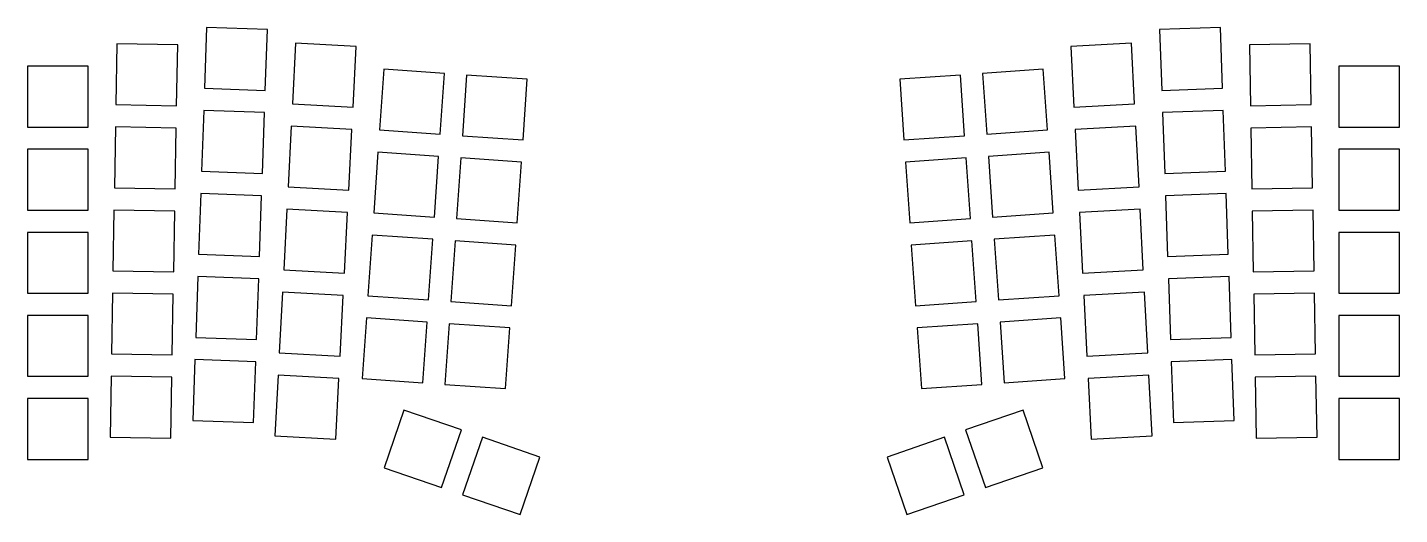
# Model space of a CAD drawing. Header units: millimetres. Extents: x 43 to 357, y -220 to -108.
import ezdxf

# ---------------------------------------------------------------- set-up
doc = ezdxf.new("R2010")
doc.units = ezdxf.units.MM

msp = doc.modelspace()

# ---------------------------------------------------------------- linework, layer by layer
for p, q in [((84.02, -108.19), (83.53, -122.08)), ((97.91, -108.68), (84.02, -108.19)), ((97.42, -122.57), (97.91, -108.68)), ((315.82, -108.19), (301.93, -108.68)), ((301.93, -108.68), (302.41, -122.57)), ((316.31, -122.08), (315.82, -108.19)), ((63.5, -111.94), (63.26, -125.84)), ((77.4, -112.18), (63.5, -111.94)), ((77.15, -126.08), (77.4, -112.18)), ((104.35, -111.79), (103.62, -125.67)), ((118.23, -112.52), (104.35, -111.79)), ((117.5, -126.4), (118.23, -112.52)), ((295.48, -111.79), (281.6, -112.52)), ((281.6, -112.52), (282.33, -126.4)), ((296.21, -125.67), (295.48, -111.79)), ((336.34, -111.94), (322.44, -112.18)), ((322.44, -112.18), (322.68, -126.08)), ((336.58, -125.84), (336.34, -111.94)), ((56.95, -117.05), (43.05, -117.05)), ((43.05, -117.05), (43.05, -130.95)), ((56.95, -130.95), (56.95, -117.05)), ((124.52, -117.75), (123.55, -131.61)), ((138.38, -118.72), (124.52, -117.75)), ((137.41, -132.58), (138.38, -118.72)), ((143.47, -119.07), (142.5, -132.94)), ((157.34, -120.04), (143.47, -119.07)), ((256.37, -119.07), (242.5, -120.04)), ((257.34, -132.94), (256.37, -119.07)), ((275.32, -117.75), (261.45, -118.72)), ((261.45, -118.72), (262.42, -132.58)), ((276.29, -131.61), (275.32, -117.75)), ((356.79, -117.05), (342.89, -117.05)), ((342.89, -117.05), (342.89, -130.95)), ((356.79, -130.95), (356.79, -117.05)), ((83.53, -122.08), (97.42, -122.57)), ((156.37, -133.91), (157.34, -120.04)), ((242.5, -120.04), (243.47, -133.91)), ((302.41, -122.57), (316.31, -122.08)), ((63.26, -125.84), (77.15, -126.08)), ((83.35, -127.18), (82.87, -141.07)), ((97.24, -127.66), (83.35, -127.18)), ((96.76, -141.56), (97.24, -127.66)), ((103.62, -125.67), (117.5, -126.4)), ((282.33, -126.4), (296.21, -125.67)), ((316.48, -127.18), (302.59, -127.66)), ((302.59, -127.66), (303.08, -141.56)), ((316.97, -141.07), (316.48, -127.18)), ((322.68, -126.08), (336.58, -125.84)), ((43.05, -130.95), (56.95, -130.95)), ((63.17, -130.94), (62.92, -144.84)), ((77.07, -131.18), (63.17, -130.94)), ((76.82, -145.08), (77.07, -131.18)), ((103.36, -130.77), (102.63, -144.65)), ((117.24, -131.49), (103.36, -130.77)), ((116.51, -145.38), (117.24, -131.49)), ((123.55, -131.61), (137.41, -132.58)), ((262.42, -132.58), (276.29, -131.61)), ((296.48, -130.77), (282.6, -131.49)), ((282.6, -131.49), (283.33, -145.38)), ((297.21, -144.65), (296.48, -130.77)), ((336.67, -130.94), (322.77, -131.18)), ((322.77, -131.18), (323.01, -145.08)), ((336.91, -144.84), (336.67, -130.94)), ((342.89, -130.95), (356.79, -130.95)), ((142.5, -132.94), (156.37, -133.91)), ((243.47, -133.91), (257.34, -132.94)), ((56.95, -136.05), (43.05, -136.05)), ((43.05, -136.05), (43.05, -149.95)), ((56.95, -149.95), (56.95, -136.05)), ((123.19, -136.7), (122.22, -150.57)), ((137.06, -137.67), (123.19, -136.7)), ((136.09, -151.54), (137.06, -137.67)), ((142.14, -138.03), (141.17, -151.89)), ((156.01, -139), (142.14, -138.03)), ((257.69, -138.03), (243.83, -139)), ((258.66, -151.89), (257.69, -138.03)), ((276.65, -136.7), (262.78, -137.67)), ((262.78, -137.67), (263.75, -151.54)), ((277.62, -150.57), (276.65, -136.7)), ((356.79, -136.05), (342.89, -136.05)), ((342.89, -136.05), (342.89, -149.95)), ((356.79, -149.95), (356.79, -136.05)), ((82.87, -141.07), (96.76, -141.56)), ((155.04, -152.86), (156.01, -139)), ((243.83, -139), (244.8, -152.86)), ((303.08, -141.56), (316.97, -141.07)), ((62.92, -144.84), (76.82, -145.08)), ((82.69, -146.17), (82.2, -160.06)), ((96.58, -146.65), (82.69, -146.17)), ((96.1, -160.54), (96.58, -146.65)), ((102.63, -144.65), (116.51, -145.38)), ((283.33, -145.38), (297.21, -144.65)), ((317.15, -146.17), (303.25, -146.65)), ((303.25, -146.65), (303.74, -160.54)), ((317.63, -160.06), (317.15, -146.17)), ((323.01, -145.08), (336.91, -144.84)), ((43.05, -149.95), (56.95, -149.95)), ((62.84, -149.94), (62.59, -163.83)), ((76.73, -150.18), (62.84, -149.94)), ((76.49, -164.08), (76.73, -150.18)), ((102.36, -149.74), (101.64, -163.62)), ((116.24, -150.47), (102.36, -149.74)), ((115.52, -164.35), (116.24, -150.47)), ((122.22, -150.57), (136.09, -151.54)), ((263.75, -151.54), (277.62, -150.57)), ((297.47, -149.74), (283.59, -150.47)), ((283.59, -150.47), (284.32, -164.35)), ((298.2, -163.62), (297.47, -149.74)), ((337, -149.94), (323.1, -150.18)), ((323.1, -150.18), (323.35, -164.08)), ((337.24, -163.83), (337, -149.94)), ((342.89, -149.95), (356.79, -149.95)), ((141.17, -151.89), (155.04, -152.86)), ((244.8, -152.86), (258.66, -151.89)), ((56.95, -155.05), (43.05, -155.05)), ((43.05, -155.05), (43.05, -168.95)), ((56.95, -168.95), (56.95, -155.05)), ((121.87, -155.66), (120.9, -169.52)), ((135.73, -156.63), (121.87, -155.66)), ((134.76, -170.49), (135.73, -156.63)), ((277.97, -155.66), (264.1, -156.63)), ((264.1, -156.63), (265.07, -170.49)), ((278.94, -169.52), (277.97, -155.66)), ((356.79, -155.05), (342.89, -155.05)), ((342.89, -155.05), (342.89, -168.95)), ((356.79, -168.95), (356.79, -155.05)), ((140.82, -156.98), (139.85, -170.85)), ((154.69, -157.95), (140.82, -156.98)), ((153.72, -171.82), (154.69, -157.95)), ((259.02, -156.98), (245.15, -157.95)), ((245.15, -157.95), (246.12, -171.82)), ((259.99, -170.85), (259.02, -156.98)), ((82.2, -160.06), (96.1, -160.54)), ((303.74, -160.54), (317.63, -160.06)), ((62.59, -163.83), (76.49, -164.08)), ((82.03, -165.16), (81.54, -179.05)), ((95.92, -165.64), (82.03, -165.16)), ((95.43, -179.53), (95.92, -165.64)), ((101.64, -163.62), (115.52, -164.35)), ((284.32, -164.35), (298.2, -163.62)), ((317.81, -165.16), (303.92, -165.64)), ((303.92, -165.64), (304.4, -179.53)), ((318.29, -179.05), (317.81, -165.16)), ((323.35, -164.08), (337.24, -163.83)), ((43.05, -168.95), (56.95, -168.95)), ((62.5, -168.93), (62.26, -182.83)), ((76.4, -169.18), (62.5, -168.93)), ((76.16, -183.07), (76.4, -169.18)), ((101.37, -168.72), (100.64, -182.6)), ((115.25, -169.44), (101.37, -168.72)), ((298.47, -168.72), (284.59, -169.44)), ((299.2, -182.6), (298.47, -168.72)), ((337.33, -168.93), (323.43, -169.18)), ((323.43, -169.18), (323.68, -183.07)), ((337.57, -182.83), (337.33, -168.93)), ((342.89, -168.95), (356.79, -168.95)), ((114.52, -183.32), (115.25, -169.44)), ((120.9, -169.52), (134.76, -170.49)), ((139.85, -170.85), (153.72, -171.82)), ((246.12, -171.82), (259.99, -170.85)), ((265.07, -170.49), (278.94, -169.52)), ((284.59, -169.44), (285.31, -183.32)), ((56.95, -174.05), (43.05, -174.05)), ((43.05, -174.05), (43.05, -187.95)), ((56.95, -187.95), (56.95, -174.05)), ((120.54, -174.61), (119.57, -188.48)), ((134.41, -175.58), (120.54, -174.61)), ((133.44, -189.45), (134.41, -175.58)), ((279.3, -174.61), (265.43, -175.58)), ((265.43, -175.58), (266.4, -189.45)), ((280.27, -188.48), (279.3, -174.61)), ((356.79, -174.05), (342.89, -174.05)), ((342.89, -174.05), (342.89, -187.95)), ((356.79, -187.95), (356.79, -174.05)), ((139.49, -175.93), (138.52, -189.8)), ((153.36, -176.9), (139.49, -175.93)), ((152.39, -190.77), (153.36, -176.9)), ((260.34, -175.93), (246.48, -176.9)), ((246.48, -176.9), (247.45, -190.77)), ((261.31, -189.8), (260.34, -175.93)), ((81.54, -179.05), (95.43, -179.53)), ((304.4, -179.53), (318.29, -179.05)), ((62.26, -182.83), (76.16, -183.07)), ((81.36, -184.14), (80.88, -198.04)), ((95.26, -184.63), (81.36, -184.14)), ((94.77, -198.52), (95.26, -184.63)), ((100.64, -182.6), (114.52, -183.32)), ((285.31, -183.32), (299.2, -182.6)), ((318.47, -184.14), (304.58, -184.63)), ((304.58, -184.63), (305.07, -198.52)), ((318.96, -198.04), (318.47, -184.14)), ((323.68, -183.07), (337.57, -182.83)), ((43.05, -187.95), (56.95, -187.95)), ((62.17, -187.93), (61.93, -201.83)), ((76.07, -188.17), (62.17, -187.93)), ((75.83, -202.07), (76.07, -188.17)), ((100.37, -187.69), (99.65, -201.57)), ((114.25, -188.42), (100.37, -187.69)), ((299.46, -187.69), (285.58, -188.42)), ((300.19, -201.57), (299.46, -187.69)), ((337.66, -187.93), (323.77, -188.17)), ((323.77, -188.17), (324.01, -202.07)), ((337.91, -201.83), (337.66, -187.93)), ((342.89, -187.95), (356.79, -187.95)), ((113.53, -202.3), (114.25, -188.42)), ((119.57, -188.48), (133.44, -189.45)), ((138.52, -189.8), (152.39, -190.77)), ((247.45, -190.77), (261.31, -189.8)), ((266.4, -189.45), (280.27, -188.48)), ((285.58, -188.42), (286.31, -202.3)), ((56.95, -193.05), (43.05, -193.05)), ((43.05, -193.05), (43.05, -206.95)), ((56.95, -206.95), (56.95, -193.05)), ((356.79, -193.05), (342.89, -193.05)), ((342.89, -193.05), (342.89, -206.95)), ((356.79, -206.95), (356.79, -193.05)), ((129.13, -195.7), (124.6, -208.84)), ((142.27, -200.22), (129.13, -195.7)), ((270.71, -195.7), (257.57, -200.22)), ((275.24, -208.84), (270.71, -195.7)), ((80.88, -198.04), (94.77, -198.52)), ((137.74, -213.37), (142.27, -200.22)), ((257.57, -200.22), (262.09, -213.37)), ((305.07, -198.52), (318.96, -198.04)), ((61.93, -201.83), (75.83, -202.07)), ((99.65, -201.57), (113.53, -202.3)), ((147.09, -201.88), (142.56, -215.03)), ((160.23, -206.41), (147.09, -201.88)), ((252.75, -201.88), (239.6, -206.41)), ((257.27, -215.03), (252.75, -201.88)), ((286.31, -202.3), (300.19, -201.57)), ((324.01, -202.07), (337.91, -201.83)), ((43.05, -206.95), (56.95, -206.95)), ((155.71, -219.55), (160.23, -206.41)), ((239.6, -206.41), (244.13, -219.55)), ((342.89, -206.95), (356.79, -206.95)), ((124.6, -208.84), (137.74, -213.37)), ((262.09, -213.37), (275.24, -208.84)), ((142.56, -215.03), (155.71, -219.55)), ((244.13, -219.55), (257.27, -215.03))]:
    msp.add_line(p, q)

doc.saveas('drawing.dxf')
